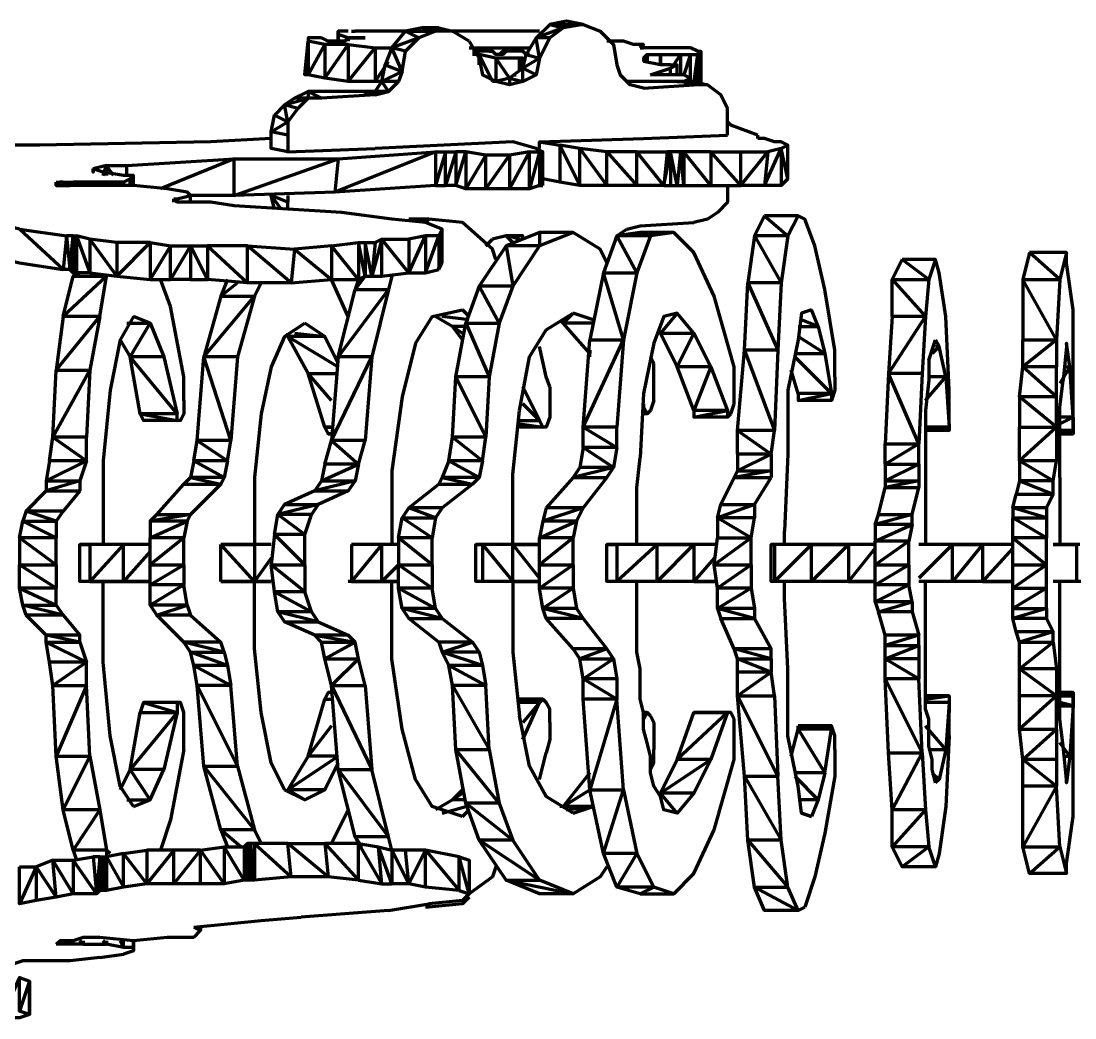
# Model space of a CAD drawing. Header units: inches. Extents: x -243 to 239, y -353 to 248.
# Drawn here: x 115.1 to 167.4, y 191.2 to 240.7 of the extents above; entities that cross this region are included whole.
import ezdxf

# ---------------------------------------------------------------- set-up
doc = ezdxf.new("R2010")
doc.units = ezdxf.units.IN
doc.layers.add('P', color=250, linetype='CONTINUOUS', lineweight=100)

msp = doc.modelspace()

# ---------------------------------------------------------------- linework, layer by layer
at = {"layer": 'P', "color": 0, "linetype": 'CONTINUOUS'}
for points in [[(135, 240.333), (134.167, 240.167), (135.667, 240.167), (134.833, 239.833), (134.167, 239.167), (133.5, 239.333)], [(135.833, 240.333), (136.5, 240.167), (135, 240.333), (135.667, 240.167)], [(135.833, 240.333), (135, 240.333)], [(143, 240.5), (142.167, 240.667), (141.333, 240.5), (143, 240.5), (142, 240.333), (141.333, 239.833), (140.667, 239.833)], [(141.333, 240.5), (142, 240.333), (140.667, 239.833), (141.333, 240.5)], [(143, 240.5), (143.833, 240.167), (144.5, 239.5), (144.667, 238.5), (144.833, 238), (145.333, 237.5)], [(134.167, 240.167), (134.833, 239.833), (133.5, 239.333), (134.167, 240.167)], [(137.333, 239.667), (136.5, 240.167), (135.667, 240.167)], [(140.833, 238.833), (140.667, 239.833), (140.167, 239)], [(140.833, 238.833), (141.333, 239.833)], [(134, 238.167), (133.5, 239.333), (133.167, 238.5)], [(134, 238.167), (134.167, 239.167)], [(137.333, 239.667), (137.833, 238.833), (138, 238), (138.667, 237.667)], [(140.833, 238.833), (140, 238.333), (140.167, 239), (140.833, 238.833)], [(140.833, 238.833), (140.667, 238), (140, 238.333)], [(134, 238.167), (133, 237.667), (133.167, 238.5), (134, 238.167)], [(134, 238.167), (133.833, 237.667), (133, 237.667)], [(140, 237.667), (140, 238.333), (139.333, 237.833), (140, 237.667)], [(132.667, 237), (133.333, 237.167), (133, 237.667)], [(133.333, 237.167), (132.667, 237.167), (133, 237.667)], [(133.333, 237.167), (133.833, 237.667)], [(138.667, 237.667), (138.5, 237.667)], [(139.333, 237.833), (139.333, 237.5), (138.667, 237.667)], [(139.333, 237.833), (138.667, 237.667)], [(140, 237.667), (139.333, 237.5), (138.667, 237.667)], [(140, 237.667), (140.667, 238)], [(147.833, 237.667), (145.167, 237.667)], [(146, 237.333), (148.5, 237.5), (147.833, 237.667)], [(148.5, 237.667), (149.167, 237.5), (148.5, 237.5), (148.5, 237.667), (147.833, 237.667)], [(130, 236.833), (129.333, 237.167), (129.333, 236.833), (128.667, 236.833), (128.167, 236.5), (129.333, 236.833), (128.833, 236.333), (128.167, 236.5)], [(132.667, 237.167), (132, 237.167), (129.333, 237.167), (128.667, 236.833)], [(132.667, 237.167), (132.667, 237), (132, 237.167)], [(146, 237.333), (145.333, 237.5)], [(150.167, 236.333), (149.833, 237), (149.167, 237.5)], [(132.667, 237), (130, 236.833), (129.333, 236.833)], [(128.833, 236.333), (128.333, 235.667), (128.167, 236.5), (127.667, 236)], [(150.167, 235.667), (150.167, 236.333)], [(127.5, 235.167), (127.667, 236), (128.333, 235.667)], [(128.333, 235.667), (128.333, 235), (127.5, 235.167), (128.333, 235.667)], [(150.167, 235), (150.167, 235.667)], [(128.333, 235), (128.333, 234.167), (127.5, 234.333), (127.5, 235.167)], [(146, 234.833), (150.167, 235)], [(128.333, 234.167), (132.667, 234.333)], [(150.167, 232.5), (150.167, 231.667), (149.667, 231.167)], [(128.333, 232), (128.333, 231.667), (127.5, 232), (127.5, 232)], [(127.667, 231.333), (127.5, 232), (128, 231.333)], [(128.333, 231.333), (128.333, 231.667)], [(149.667, 231.167), (149.167, 230.833), (148.5, 230.667)], [(144.667, 230), (145.167, 230.333)], [(145.167, 230.333), (145.833, 230.5), (148.5, 230.667)], [(138.167, 229.5), (138.5, 229.833)], [(140, 229.833), (140, 230), (139.167, 230), (138.5, 229.833)], [(139.167, 230), (139.5, 229.667)], [(139.333, 230), (139.833, 229.833)]]:
    msp.add_lwpolyline(points, dxfattribs=at)
at = {"layer": 'P', "color": 191, "linetype": 'CONTINUOUS'}
for points in [[(130, 239.833), (129.333, 239.833), (129.333, 239.667), (129.167, 238), (129.333, 239.667), (129.333, 238), (129.167, 238)], [(131.333, 239.833), (131.167, 239.667), (130.333, 239.667), (130, 239.833)], [(131.333, 239.833), (130.833, 240), (130.833, 239.667), (130.833, 240.167)], [(130.833, 240), (130.833, 239.667), (130.833, 240.167), (130.833, 240)], [(131.333, 240.167), (131, 240.167), (130.833, 240.167)], [(132.167, 239.833), (131.833, 239.833), (131.333, 239.833)], [(131.333, 239.833), (131.333, 239.833), (131.333, 239.667)], [(131.333, 239.833), (132.167, 239.833)], [(131.5, 240.167), (131.667, 240.167)], [(132.333, 240.167), (131.667, 240.167)], [(132.833, 240.167), (132.333, 240.167)], [(133.167, 240.167), (132.833, 240.167)], [(134.5, 240.167), (133.667, 240.167), (133.333, 240.167), (133.167, 240.167)], [(138.167, 240.167), (137.5, 240.167), (136.833, 240.167), (136.5, 240.167)], [(139.5, 240.167), (138.167, 240.167)], [(140.833, 240.167), (139.5, 240.167)], [(131.333, 239.5), (131.333, 237.667), (130.167, 237.833), (131.333, 239.5), (130.167, 239.5), (130.167, 237.833), (129.333, 238), (130.167, 239.5), (129.333, 239.667)], [(131.333, 239.5), (132.667, 239.333)], [(131.333, 237.667), (132.667, 239.333), (132.667, 237.667)], [(132.667, 239.333), (133.5, 239.333)], [(137.333, 239.333), (139.167, 239.333)], [(138.333, 239.167), (137.5, 239.167)], [(139.167, 239.167), (139, 239), (138.667, 239), (138.5, 239.167), (138.333, 239.167)], [(138.333, 239.167), (138.5, 239.167)], [(138.833, 239), (139.167, 239.333)], [(139.5, 239.167), (139.167, 239.333), (139, 239)], [(139.167, 239.333), (140.333, 239.333)], [(140.333, 239), (140.167, 239), (140, 239.167), (139.167, 239.167)], [(145, 239.667), (144.167, 239.667)], [(146, 239.5), (145.5, 239.5), (145, 239.667)], [(145.833, 239.333), (146, 239.5), (145.833, 239.333)], [(145.833, 239.333), (146, 239.5)], [(145.833, 239.333), (146, 239.333)], [(147.667, 239.333), (147.333, 239.333), (146, 239.333)], [(147.833, 239.333), (147.667, 239.333)], [(148.333, 239.333), (147.833, 239.333)], [(148.667, 239.167), (148.333, 239.333)], [(148.667, 237.5), (148.833, 239.167), (148.667, 239), (148.5, 237.667)], [(148.667, 239.167), (148.833, 239.167), (148.833, 237.5)], [(132.667, 237.667), (133.333, 238.667)], [(137.833, 239), (137.5, 239)], [(138.667, 238.833), (137.833, 239), (138.5, 237.667)], [(137.833, 238.5), (137.833, 239), (137.833, 238.5)], [(140, 238.333), (139.833, 238.833), (138.667, 238.833)], [(139.333, 237.833), (138.667, 238.833), (138.667, 237.667)], [(139.833, 238.167), (139.833, 238.833)], [(140, 238.833), (139.833, 238.833)], [(140, 238.5), (140, 238.667), (140, 238.833), (140, 238.667)], [(146.167, 239), (146, 238.833), (146, 238.667)], [(146, 238.833), (146, 238.667)], [(147.333, 238.5), (146.833, 238.5), (146, 238.667)], [(146.167, 238.667), (146.167, 239), (146.167, 238.667)], [(146.167, 239), (146.833, 239)], [(146.833, 238.5), (146.833, 239), (146.833, 238.5)], [(146.833, 239), (147.833, 239)], [(147.5, 238.5), (147.833, 239), (147.833, 238)], [(147.833, 239), (148.333, 239)], [(148.333, 237.667), (148.333, 239), (148, 238)], [(148.333, 239), (148.667, 239)], [(148.667, 237.5), (148.667, 239)], [(140, 238.5), (140, 238.5), (140, 238.5), (140, 238.333)], [(140, 238.5), (140, 238.5)], [(146.333, 238), (147.333, 238.333)], [(147.333, 238.5), (147.667, 238.5), (147.333, 238.333)], [(147.333, 238), (147.333, 238.333)], [(147.333, 238), (147.333, 238.333)], [(147.667, 238), (147.667, 238.5)], [(133, 237.667), (131.333, 237.667)], [(139.5, 238), (139.667, 238)], [(148.167, 237.667), (148.333, 237.833), (148, 238), (147.167, 238), (146.333, 238)], [(147.667, 237.667), (147.833, 237.667)], [(147.833, 237.667), (148, 237.667)], [(147.833, 237.667), (148, 237.667)], [(148, 237.667), (148.333, 237.833)], [(148, 237.667), (148, 237.667)], [(148, 237.667), (148, 237.667)], [(150.333, 235.5), (150.167, 235.667)], [(151.667, 235), (150.333, 235.5)], [(151.667, 234.833), (151.667, 235)], [(140.833, 234.333), (140.833, 234.667), (146, 234.833)], [(140.833, 234.667), (141.833, 234.5), (141.833, 232.667), (141, 232.833)], [(147, 232.5), (145.667, 232.5), (145.667, 234.167), (144.167, 234.167), (145.667, 232.5), (144.167, 232.5), (144.167, 234.167), (142.833, 234.333), (144.167, 232.5), (142.833, 232.5), (142.833, 234.333), (141.833, 234.5), (142.833, 232.5), (141.833, 232.667)], [(152, 234.833), (151.667, 234.833)], [(153.167, 232.833), (153.167, 234.5), (152.833, 234.667), (152.5, 234.667), (152, 234.833)], [(153.167, 234.5), (152.833, 234.333), (152.167, 234.167)], [(145.667, 234.167), (147.167, 234.167), (147, 232.5), (145.667, 234.167)], [(147, 232.5), (147.333, 234.167)], [(149.333, 234.167), (148, 234.167), (147.167, 234.167)], [(150.833, 232.5), (149.333, 234.167), (149.333, 232.5), (148, 234.167), (148, 232.5), (147.833, 234.167), (147.667, 232.5), (147.333, 234.167), (147.333, 232.5)], [(149.333, 234.167), (150.833, 234.167)], [(150.833, 232.5), (152.167, 234.167), (152, 232.5), (150.833, 232.5), (150.833, 234.167)], [(150.833, 234.167), (152.167, 234.167)], [(152, 232.5), (152.833, 234.333)], [(153.167, 232.833), (152.833, 234.333), (152.833, 232.5)], [(147, 232.5), (148, 232.5), (149.333, 232.5)], [(149.333, 232.5), (150.833, 232.5)], [(153.167, 232.833), (152.833, 232.5), (152, 232.5)]]:
    msp.add_lwpolyline(points, dxfattribs=at)
at = {"layer": 'P', "color": 181, "linetype": 'CONTINUOUS'}
for points in [[(124.5, 234.667), (116, 234.5), (111.667, 234.5)], [(127.5, 234.833), (127.5, 234.833), (124.5, 234.667)], [(139.5, 234.667), (132.667, 234.333)], [(140.667, 234.333), (139.5, 234.667)], [(130.833, 233.833), (135.667, 234.167), (130.667, 232.167)], [(135.667, 234.167), (135.667, 232.5), (130.667, 232.167)], [(136.667, 234.167), (136.667, 232.5), (136.167, 232.5), (136.167, 234.167), (135.667, 232.5)], [(135.667, 234.167), (136.167, 234.167)], [(136.167, 234.167), (136.667, 234.167), (136.167, 232.5)], [(138.167, 234), (137.167, 234.167), (136.667, 234.167)], [(136.667, 232.5), (137.167, 234.167), (137.167, 232.333), (136.667, 232.5)], [(138.167, 232.333), (139.333, 234), (139.333, 232.333), (137.167, 232.333)], [(138.167, 232.333), (138.167, 234), (137.167, 232.333)], [(140.333, 232.333), (139.333, 232.333), (140.333, 234.167), (139.333, 234), (138.167, 234)], [(140.333, 234.167), (140.833, 234.167), (140.333, 232.333)], [(140.833, 234.167), (140.833, 232.5), (140.333, 232.333), (140.333, 234.167)], [(140.833, 232.5), (141, 234.167), (140.667, 234.333)], [(140.833, 234.167), (141, 234.167)], [(141, 232.5), (141, 234.167)], [(119.333, 233.5), (118.667, 233.333), (118.667, 233.333)], [(119.167, 233), (119.333, 233.5)], [(119.667, 233), (119.333, 233.5), (119.333, 233)], [(119.333, 233.5), (120.333, 233.5)], [(120.333, 233.5), (125.667, 233.833)], [(120.333, 233), (120.333, 233.5)], [(125.667, 232), (125.667, 233.833), (122, 232.333)], [(125.667, 232), (130.833, 233.833), (130.667, 232.167)], [(125.667, 233.833), (130.833, 233.833)], [(118.667, 233.333), (118.667, 233.167), (118.667, 233.333)], [(119.167, 233.167), (118.667, 233.333)], [(120.167, 233), (119.167, 233.167)], [(120.667, 232.5), (120.667, 233), (120.167, 233)], [(120.5, 232.833), (120.667, 233)], [(120.667, 232.5), (120.667, 233)], [(117.167, 232.667), (117, 232.667), (116.833, 232.5), (117, 232.667)], [(116.833, 232.5), (116.833, 232.667)], [(116.833, 232.667), (117, 232.667)], [(116.833, 232.5), (117.5, 232.5)], [(117.167, 232.667), (117.667, 232.667), (117.667, 232.5), (117.667, 232.667)], [(117.167, 232.5), (117.167, 232.667), (117.167, 232.5)], [(118.5, 232.5), (117.5, 232.5)], [(119, 232.667), (117.667, 232.667)], [(118, 232.5), (118.167, 232.667), (118.167, 232.5)], [(120.667, 232.5), (119.667, 232.5), (118.5, 232.5)], [(118.833, 232.5), (119, 232.667), (118.833, 232.5)], [(120.167, 232.667), (119, 232.667)], [(119.667, 232.667), (119.5, 232.5), (119.667, 232.667)], [(120.167, 232.667), (120.5, 232.833), (120.5, 232.5), (120.5, 232.833)], [(120.167, 232.5), (120.167, 232.667), (120.167, 232.5)], [(123.333, 232.167), (122.333, 232.333), (120.667, 232.5)], [(135.667, 232.5), (136.167, 232.5)], [(140.833, 232.5), (141, 232.5)], [(122.833, 231.833), (123.5, 232), (123.333, 232.167)], [(130.667, 232.167), (125.667, 232), (123.5, 232)], [(123.5, 231.667), (123.5, 232)], [(122.667, 231.667), (122.667, 231.833)], [(122.667, 231.833), (122.833, 231.833)], [(122.667, 231.833), (122.833, 231.667)], [(122.833, 231.667), (122.833, 231.833)], [(122.833, 231.667), (122.833, 231.833)], [(124.5, 231.667), (123.667, 231.667), (122.833, 231.667)], [(125.667, 231.5), (124.5, 231.667)], [(128.333, 231.333), (125.667, 231.5)], [(133.5, 230.833), (131, 231.167), (128.333, 231.333)], [(135.167, 230.667), (133.5, 230.833)], [(115, 230.333), (117.333, 230), (117.167, 228.333), (115, 230.333), (113.667, 230.667)], [(136, 230.333), (135.833, 230), (135.167, 230), (134.333, 229.833)], [(135.833, 228.333), (136, 230.333), (135.167, 230.667)], [(136, 228.667), (136, 230.333)], [(117.667, 228.167), (117.5, 228.333), (117.667, 230), (117.333, 230), (117.5, 228.333), (117.167, 228.333)], [(117.667, 230), (117.833, 230), (117.833, 228.167), (117.667, 230)], [(117.667, 230), (117.667, 230), (117.667, 228.167), (117.667, 230)], [(118.5, 229.833), (117.833, 230), (118.5, 228.167), (117.833, 228.167)], [(119.833, 229.667), (119.833, 228), (118.5, 229.833), (118.5, 228.167)], [(121.5, 229.667), (119.833, 229.667), (118.5, 229.833)], [(132.667, 229.667), (133, 229.833), (132.5, 228)], [(133, 229.833), (134.333, 229.833), (134.333, 228.167), (133, 229.833)], [(133, 228), (133, 229.833)], [(134.333, 228.167), (135.167, 230), (135.167, 228.167)], [(135.167, 228.167), (135.833, 230), (135.833, 228.333)], [(119.833, 228), (121.5, 229.667), (121.5, 227.833)], [(121.5, 229.667), (122.5, 229.5)], [(123.5, 229.5), (123.5, 227.833), (122.5, 227.833), (122.5, 229.5), (121.5, 227.833)], [(122.5, 229.5), (123.5, 229.5), (122.5, 227.833)], [(123.5, 229.5), (124.333, 229.5), (124.333, 227.833), (123.5, 229.5)], [(128.5, 227.667), (126.333, 227.667), (126.333, 229.5), (124.333, 229.5), (126.333, 227.667), (124.333, 227.833)], [(126.333, 229.5), (128.667, 229.333), (128.5, 227.667), (126.333, 229.5)], [(130.5, 229.5), (128.667, 229.333), (130.5, 227.833)], [(132.667, 229.667), (132.5, 228), (132.167, 229.667), (132.167, 228), (131.833, 229.667), (131.833, 227.833), (130.5, 229.5), (130.5, 227.833)], [(130.5, 229.5), (131.833, 229.667)], [(131.833, 229.667), (132.167, 229.667)], [(132.167, 229.667), (132.667, 229.667)], [(113.667, 229), (115, 228.667), (117.167, 228.333)], [(134.333, 228.167), (135.167, 228.167), (135.833, 228.333)], [(135.833, 228.333), (136, 228.667)], [(117.667, 228.167), (117.833, 228.167)], [(118.5, 228.167), (119.833, 228), (121.5, 227.833), (122.5, 227.833)], [(123.5, 227.833), (124.333, 227.833)], [(128.5, 227.667), (130.5, 227.833), (131.833, 227.833), (132.167, 228)], [(132.167, 228), (133, 228)], [(133, 228), (134.333, 228.167)]]:
    msp.add_lwpolyline(points, dxfattribs=at)
at = {"layer": 'P', "color": 61, "linetype": 'CONTINUOUS'}
for points in [[(135.167, 230.667), (135.333, 230.833), (134.333, 230.833)], [(138.667, 228.833), (138.5, 229.333), (137, 230.667), (135.333, 230.833), (135.167, 230.667)], [(132.167, 228), (131.667, 227.333)], [(131.833, 227.833), (131.667, 227.333)], [(133.5, 228), (133.333, 227.333), (132.5, 224)], [(131.667, 227.333), (133.333, 227.333), (130.833, 224), (131.667, 227.333)], [(135.5, 226), (137, 226.333)], [(137.333, 226), (137, 226.333)], [(135.5, 226), (134.667, 224.667), (134, 222), (133.5, 218.333), (133.5, 214.667)], [(137.167, 225.5), (136.5, 225.5), (135.667, 226)], [(137.333, 225.833), (136, 226)], [(137, 224.833), (136.5, 225.5), (137, 225.167)], [(132.5, 224), (130.833, 224), (130.5, 219.833), (132.5, 224), (132.167, 219.833), (130.5, 219.833)], [(141.167, 223), (140.833, 224.5)], [(141.333, 222.5), (141.167, 223)], [(140, 222.5), (140.833, 220.833), (140, 221.667)], [(141.333, 222.5), (141.333, 221)], [(141.333, 221), (141.167, 220.5), (139.833, 220.5)], [(139.833, 220.667), (141, 220.5), (140.833, 220.833)], [(139.833, 220.833), (140.833, 220.833)], [(130.167, 218.667), (130.5, 219.833), (131.833, 218.667), (130.167, 218.667)], [(131.833, 218.667), (132.167, 219.833)], [(130.167, 218.667), (130, 217.833), (129.667, 217.333)], [(130, 217.833), (131.833, 218.667), (131.667, 217.833), (131.333, 217.333)], [(130, 217.833), (131.667, 217.833), (129.667, 217.333), (131.333, 217.333), (129.833, 216.667)], [(129.667, 217.333), (128.167, 216.667)], [(129.833, 216.667), (129.5, 216.167), (127.833, 216.167)], [(129.833, 216.667), (127.833, 216.167), (128.167, 216.667), (129.833, 216.667)], [(129.167, 215.167), (127.667, 215.167), (127.833, 216.167)], [(129.167, 213.667), (129.167, 215.167), (127.833, 216.167)], [(129.167, 215.167), (129.5, 216.167)], [(129.167, 213.667), (127.667, 215.167), (127.5, 213.667), (129.167, 213.667), (129.167, 212.333), (127.5, 213.667)], [(129.167, 212.333), (127.667, 212.333), (127.5, 213.667)], [(137, 201.167), (135.5, 201.667), (134.667, 203), (134, 205.5), (133.5, 209), (133.5, 212.833)], [(129.5, 211.333), (127.833, 211.333), (127.667, 212.333), (129.5, 211.333), (129.167, 212.333)], [(129.5, 211.333), (129.833, 210.833), (127.833, 211.333)], [(127.833, 211.333), (128.167, 210.833)], [(128.167, 210.833), (129.833, 210.833)], [(129.833, 210.833), (131.333, 210.167), (129.667, 210.167), (128.167, 210.833)], [(130, 209.833), (129.667, 210.167), (131.667, 209.833), (131.333, 210.167)], [(130.167, 209), (130, 209.833), (131.667, 209.833)], [(130.167, 209), (131.833, 209), (130.5, 207.667), (130.167, 209), (131.667, 209.833)], [(132.167, 207.667), (131.833, 209), (131.667, 209.833)], [(130.833, 203.5), (130.5, 207.667), (132.5, 203.5)], [(130.5, 207.667), (132.167, 207.667), (132.5, 203.5)], [(141.333, 205.833), (141.333, 206.5), (141.167, 206.833), (141, 207), (139.833, 207)], [(141, 207), (140.833, 206.833), (139.833, 206.833)], [(140.833, 206.833), (139.833, 206.833)], [(140, 205), (140.833, 206.833), (140, 205.833)], [(141.333, 205.833), (141.333, 205), (141.167, 204.333)], [(140.833, 203), (141.167, 204.333)], [(130.833, 203.5), (133.333, 200.167), (131.667, 200.167), (130.833, 203.5), (132.5, 203.5)], [(133.5, 199.5), (133.333, 200.167), (132.5, 203.5)], [(137, 202.5), (136.5, 202), (137, 202.333)], [(136.5, 202), (135.667, 201.5)], [(136, 201.333), (137.167, 201.667)], [(137.167, 202), (136.5, 202)], [(137, 201.167), (137.333, 201.5)], [(131.833, 199.833), (131.667, 200.167), (132, 199.667)], [(138.667, 198.667), (138.5, 198.167), (137.333, 197.333)], [(135.333, 196.833), (135.333, 196.667), (135.167, 196.667)], [(137.333, 197.167), (137, 196.833), (135.333, 196.667)]]:
    msp.add_lwpolyline(points, dxfattribs=at)
at = {"layer": 'P', "color": 31, "linetype": 'CONTINUOUS'}
for points in [[(152, 231), (153.167, 230), (151.5, 230), (152.833, 227.667), (151.167, 227.667)], [(152, 231), (151.5, 230), (151.167, 227.667)], [(155.5, 224.333), (155, 227.333), (154.5, 229.5), (154, 230.833), (153.667, 231), (152, 231)], [(153.667, 231), (153.167, 230), (152.833, 227.667)], [(151.167, 227.667), (152.667, 224.333), (151, 224.333), (151.167, 227.667)], [(152.833, 227.667), (152.667, 224.333), (152.5, 220.333)], [(154.333, 226.333), (153.833, 226.167), (153.667, 224.833), (153.167, 222.333), (153.167, 219.167), (153, 215.333)], [(154.667, 225.5), (154.333, 226.333)], [(153.667, 225.5), (154.667, 225.5), (153.833, 225.833)], [(154.667, 225.5), (155, 224.167), (153.667, 225)], [(151, 224.333), (152.5, 220.333), (150.667, 220.333), (151, 224.333)], [(155, 224.167), (155.333, 222.167), (153.5, 224)], [(153.5, 224.167), (155, 224.167)], [(155.5, 223), (155.5, 224.333)], [(155.333, 222.167), (153.667, 222.167), (153.333, 223.333)], [(155.5, 223), (155.5, 222.333), (155.333, 221.833)], [(155.333, 221.833), (153.667, 221.833), (155.333, 222.167)], [(153.667, 222.167), (153.667, 221.833)], [(155.333, 222.167), (155.333, 221.833), (155.333, 221.833)], [(150.667, 219.167), (150.667, 220.333), (152.333, 219.167), (150.667, 219.167)], [(152.333, 219.167), (152.5, 220.333)], [(150.667, 219.167), (150.667, 218.333), (150.5, 218)], [(150.667, 218.333), (152.333, 219.167), (152.333, 218.333), (152.333, 218)], [(150.667, 218.333), (152.333, 218.333), (150.5, 218)], [(149.833, 216.667), (150.5, 218), (152.333, 218)], [(151.5, 216.667), (152.333, 218)], [(151.5, 216.667), (151.5, 216), (149.667, 216)], [(151.5, 216.667), (149.667, 216), (149.833, 216.667), (151.5, 216.667)], [(151.333, 215), (149.667, 216), (149.667, 215)], [(151.333, 215), (151.5, 216)], [(153, 215), (153, 215.333)], [(151.333, 213.667), (149.667, 212.5), (149.5, 213.667), (151.333, 213.667), (151.333, 215), (149.5, 213.667), (149.667, 215), (151.333, 215)], [(153, 214.667), (153, 215)], [(151.333, 213.667), (151.333, 212.5), (149.667, 212.5)], [(151.333, 212.5), (151.5, 211.5), (149.667, 211.5)], [(151.333, 212.5), (149.667, 211.5), (149.667, 212.5)], [(153, 212.333), (153, 212.833)], [(153, 212), (153, 212.333)], [(153.833, 201.333), (153.667, 202.667), (153.167, 205.167), (153.167, 208.5), (153, 212)], [(151.5, 211.5), (151.5, 211), (149.667, 211.5)], [(149.667, 211.5), (149.833, 211)], [(149.833, 211), (151.5, 211)], [(151.5, 211), (152.333, 209.5), (150.5, 209.5), (149.833, 211)], [(152.333, 208.333), (150.667, 208.333), (150.667, 209), (150.5, 209.5)], [(150.667, 209), (152.333, 209), (150.5, 209.5)], [(152.333, 209), (152.333, 209.5)], [(152.333, 209), (152.333, 208.333), (150.667, 209)], [(152.5, 207.167), (152.333, 208.333), (150.667, 207.167), (150.667, 208.333)], [(151, 203.167), (150.667, 207.167), (152.667, 203.167)], [(150.667, 207.167), (152.5, 207.167), (152.667, 203.167)], [(153.333, 204.167), (153.667, 205.5), (155, 203.333), (153.5, 203.333)], [(155.5, 204.5), (155.5, 205.167), (155.333, 205.667), (153.667, 205.667)], [(155.333, 205.667), (155.333, 205.5), (153.667, 205.667)], [(155.333, 205.5), (153.667, 205.5), (153.667, 205.667)], [(155, 203.333), (155.333, 205.5)], [(155.5, 204.5), (155.5, 203.167)], [(151, 203.167), (152.833, 200), (151.167, 200), (151, 203.167), (152.667, 203.167)], [(151.5, 197.667), (151.167, 200), (153.167, 197.667), (152.833, 200), (152.667, 203.167)], [(153.5, 203.167), (154.667, 202), (153.667, 202)], [(155.5, 203.167), (155, 200.333), (154.5, 198.167), (154, 196.667)], [(155, 203.333), (154.667, 202), (154.333, 201.167)], [(154.333, 201.167), (153.833, 201.333), (154.333, 201.167)], [(151.5, 197.667), (153.667, 196.5), (152, 196.5), (151.5, 197.667), (153.167, 197.667)], [(154, 196.667), (153.667, 196.5), (153.167, 197.667)]]:
    msp.add_lwpolyline(points, dxfattribs=at)
at = {"layer": 'P', "color": 51, "linetype": 'CONTINUOUS'}
for points in [[(140.833, 230.167), (140.833, 229.5), (139.167, 229.5), (139.5, 227.5), (137.833, 227.5)], [(140.833, 230.167), (139.167, 229.5), (137.833, 227.5)], [(142.5, 230.167), (140.833, 229.5), (139.5, 227.5)], [(144.167, 228.667), (143.833, 229.333), (142.5, 230.167), (140.833, 230.167)], [(139.5, 227.5), (138.833, 225.667), (137.833, 227.5), (137.167, 225.667), (138.833, 225.667), (138.333, 223), (138.167, 220)], [(141.167, 225.333), (142.5, 226.167)], [(143.333, 224.333), (143.333, 224.167), (142, 225.667), (142.5, 226.167)], [(143.5, 225.833), (142.5, 226.167)], [(137.167, 225.667), (138.333, 223), (136.667, 223), (137.167, 225.667)], [(141.833, 225.833), (142, 225.667)], [(143.5, 225.667), (142, 225.667)], [(139.833, 221.333), (140.333, 224), (141.167, 225.333)], [(143.333, 224), (143.333, 224.167)], [(146.5, 223.667), (146.333, 224)], [(146.5, 221.833), (146.5, 223.667)], [(136.667, 223), (138.167, 220), (136.5, 220), (136.667, 223)], [(146.5, 221.833), (146.333, 221.333), (146.167, 221.167), (146, 221.167)], [(146, 221.667), (146, 221.5), (146, 221.5)], [(146.167, 221.167), (146, 221.5), (146, 221.5)], [(139.5, 214.667), (139.5, 218.167), (139.833, 221.333)], [(136.333, 218.833), (136.5, 220), (138, 218.833), (136.333, 218.833)], [(138, 218.833), (138.167, 220)], [(136.333, 218.833), (137.833, 218), (136, 218), (137.5, 217.667), (136, 216.5), (134.333, 216.5), (135.833, 217.667), (137.5, 217.667)], [(136.333, 218.833), (136, 218), (135.833, 217.667)], [(138, 218.833), (137.833, 218), (137.5, 217.667)], [(136, 216.5), (135.667, 216), (134.333, 216.5), (134, 216), (135.667, 216), (135.5, 215)], [(135.5, 215), (133.833, 215), (134, 216)], [(135.5, 213.667), (135.5, 215), (134, 216)], [(135.5, 213.667), (133.833, 215), (133.833, 213.667), (135.5, 213.667), (135.5, 212.5), (133.833, 213.667)], [(135.5, 212.5), (133.833, 212.5), (133.833, 213.667)], [(135.667, 211.5), (134, 211.5), (133.833, 212.5), (135.667, 211.5), (135.5, 212.5)], [(139.5, 212.833), (139.5, 209.333), (139.833, 206.167)], [(135.667, 211.5), (136, 211), (134, 211.5)], [(134, 211.5), (134.333, 211)], [(134.333, 211), (136, 211)], [(136, 211), (137.5, 209.833), (135.833, 209.833), (134.333, 211)], [(135.833, 209.833), (136, 209.333)], [(137.5, 209.833), (137.833, 209.333), (136, 209.333)], [(138, 208.667), (136.333, 208.667), (136, 209.333), (137.5, 209.833)], [(137.833, 209.333), (138, 208.667), (136, 209.333)], [(138, 208.667), (138.167, 207.667), (136.333, 208.667)], [(138.167, 207.667), (136.5, 207.667), (136.333, 208.667)], [(136.667, 204.5), (136.5, 207.667), (138.333, 204.5), (138.167, 207.667)], [(146.333, 206.167), (146.167, 206.333), (146, 206.333), (146.167, 206.333), (146, 206), (146, 206), (146, 206)], [(142.5, 201.333), (141.167, 202.167), (140.333, 203.667), (139.833, 206.167)], [(146, 206), (146, 206)], [(146.5, 205.833), (146.333, 206.167)], [(146.5, 205.833), (146.5, 204.5)], [(138.333, 204.5), (138.833, 201.833), (136.667, 204.5)], [(138.833, 201.833), (137.167, 201.833), (136.667, 204.5), (138.333, 204.5)], [(146.5, 203.833), (146.5, 204.5)], [(146.333, 203.5), (146.5, 203.833)], [(143.333, 203.333), (142, 201.667), (143.333, 202.5)], [(143.333, 203.333), (143.333, 203.333)], [(138.833, 201.833), (139.5, 200), (137.167, 201.833)], [(139.5, 200), (137.833, 200), (137.167, 201.833)], [(142, 201.667), (141.833, 201.667)], [(142.5, 201.333), (143.5, 201.667), (142, 201.667)], [(142.167, 201.5), (143.5, 201.667)], [(139.167, 198), (142.5, 197.333), (140.833, 197.333), (139.167, 198), (137.833, 200)], [(139.167, 198), (140.833, 198), (137.833, 200)], [(140.833, 198), (139.5, 200)], [(144.167, 198.667), (143.833, 198.167), (142.5, 197.333), (140.833, 198)]]:
    msp.add_lwpolyline(points, dxfattribs=at)
at = {"layer": 'P', "color": 41, "linetype": 'CONTINUOUS'}
for points in [[(145.833, 230.167), (144.667, 230), (144, 228.167)], [(147.5, 230.167), (145.833, 230.167), (146.333, 230), (144.667, 230)], [(146.333, 230), (145.667, 228.167), (144.667, 230)], [(150.5, 223.5), (149.5, 227), (148.5, 229.167), (147.5, 230.167), (146.333, 230)], [(144, 228.167), (145.667, 228.167), (145, 224.833), (144, 228.167), (143.333, 224.833)], [(147.667, 226.167), (147, 226), (146.5, 224.667), (146, 222.167), (145.833, 219)], [(147.667, 223.5), (146.833, 225.167), (148.5, 225.167), (147.667, 226.167), (146.833, 225.167), (146.833, 225.167)], [(148.5, 225.167), (149.333, 223.5), (147.667, 223.5)], [(149.333, 223.5), (148.5, 221.333), (147.667, 223.5), (148.5, 225.167)], [(145, 224.833), (144.667, 220.5), (143, 220.5), (145, 224.833)], [(143, 220.5), (143.333, 224.833), (145, 224.833)], [(149.333, 223.5), (150.167, 221.333), (148.5, 221.333)], [(150.5, 221.667), (150.5, 223.5)], [(150.333, 221.167), (150.5, 221.667)], [(150.167, 221), (148.5, 221), (150.167, 221.333)], [(148.5, 221.333), (148.5, 221)], [(150.167, 221.333), (150.167, 221), (150.333, 221.167)], [(143, 219.5), (143, 220.5), (144.667, 219.5), (143, 219.5)], [(144.667, 219.5), (144.667, 220.5)], [(143, 219.5), (142.833, 218.5), (142.5, 218)], [(144.667, 219.5), (144.5, 218.5), (143, 219.5)], [(145.667, 217.5), (145.833, 219)], [(144.167, 218), (144.5, 218.5), (142.5, 218)], [(144.5, 218.5), (142.833, 218.5)], [(142.5, 218), (141.167, 216.5)], [(142.5, 218), (144.167, 218), (143, 216.5)], [(145.667, 214.667), (145.667, 217.5)], [(142.667, 215.833), (143, 216.5), (141, 215.833)], [(141.167, 216.5), (141, 215.833)], [(143, 216.5), (141.167, 216.5)], [(142.667, 215.833), (141, 215.833), (140.833, 215), (142.667, 215.833), (142.5, 215)], [(140.833, 212.5), (140.833, 213.667), (142.5, 213.667), (142.5, 215), (140.833, 215)], [(142.5, 215), (140.833, 213.667), (140.833, 215)], [(142.5, 213.667), (142.5, 212.5), (140.833, 212.5)], [(142.5, 212.5), (141, 211.5), (140.833, 212.5), (142.5, 213.667)], [(142.5, 212.5), (142.667, 211.5), (141, 211.5)], [(147.667, 201.333), (147, 201.5), (146.833, 202.167), (146.5, 202.667), (146.333, 203.333), (146.333, 204.167), (146.167, 204.833), (146, 205.5), (146, 206.333), (145.833, 207), (145.833, 207.833), (145.833, 208.5), (145.667, 209.333), (145.667, 210), (145.667, 210.833), (145.667, 211.5), (145.667, 212.167), (145.667, 212.833)], [(142.667, 211.5), (143, 211), (141, 211.5)], [(143, 211), (141.167, 211), (141, 211.5)], [(143, 211), (144.167, 209.5), (142.5, 209.5), (141.167, 211)], [(143, 208), (142.833, 209), (144.5, 209), (144.167, 209.5), (142.833, 209), (142.5, 209.5)], [(144.5, 209), (144.667, 208), (143, 208)], [(144.667, 207), (143, 207), (143, 208), (144.5, 209)], [(144.667, 208), (144.667, 207), (143, 208)], [(144, 199.333), (143.333, 202.5), (145, 202.5), (144.667, 207), (143.333, 202.5), (143, 207)], [(150.167, 206.333), (147.667, 204), (148.5, 206.333), (150.167, 206.333)], [(150.5, 206), (150.333, 206.333), (150.167, 206.333), (148.5, 206.333), (148.5, 206.333), (150.167, 206.333), (150.167, 206.333), (149.333, 204)], [(150.5, 204.667), (150.5, 206)], [(150.5, 204), (150.5, 204.667)], [(149.333, 204), (147.667, 204), (146.833, 202.333), (149.333, 204), (148.5, 202.333), (146.833, 202.333)], [(149.5, 200.5), (150.5, 204)], [(145, 202.5), (145.667, 199.333), (144, 199.333)], [(145.667, 199.333), (144.667, 197.667), (144, 199.333), (145, 202.5)], [(148.5, 202.333), (147.667, 201.333), (146.833, 202.333), (146.833, 202.167)], [(147.5, 197.333), (148.5, 198.333), (149.5, 200.5)], [(145.667, 199.333), (146.5, 197.667), (144.667, 197.667)], [(145.833, 197.333), (147.5, 197.333), (146.5, 197.667), (145.833, 197.333), (144.667, 197.667)]]:
    msp.add_lwpolyline(points, dxfattribs=at)
at = {"layer": 'P', "color": 21, "linetype": 'CONTINUOUS'}
for points in [[(158.833, 228.833), (158.333, 227.833)], [(161.167, 222.333), (161, 226), (160.667, 228.167), (160.5, 228.833), (158.833, 228.833)], [(160.5, 228.833), (160.167, 227.833), (158.833, 228.833)], [(158.333, 226), (158.333, 227.833), (160, 226), (158.333, 226), (158.167, 223.167), (160, 226), (159.833, 223.167), (158.167, 223.167)], [(158.333, 227.833), (160.167, 227.833), (160, 226)], [(160.167, 223.833), (160.5, 224.833)], [(161, 223), (160.667, 224.5), (160.5, 224.833)], [(160.5, 224.5), (160.667, 224.5), (160.333, 224.167)], [(160.167, 223.833), (160.167, 222.833), (160, 221.333), (160, 219.333)], [(159.833, 223.167), (159.667, 219.667), (158.167, 223.167), (158, 219.667)], [(161, 223), (161.167, 220.5), (160, 220.5)], [(160, 221.833), (161, 223), (160.167, 223)], [(161.167, 220.667), (161.167, 222.333)], [(161.167, 220.667), (161.167, 220.333), (160, 220.333)], [(160, 220.5), (161.167, 220.333), (161.167, 220.5)], [(159.667, 218.667), (159.667, 219.667), (158, 218.667), (158, 219.667), (159.667, 219.667)], [(160, 219.333), (160, 217.833), (160, 214.667)], [(158, 218.667), (159.667, 218.667), (158, 217.833)], [(158, 218.667), (158, 217.833), (158, 217.5)], [(159.667, 218.667), (159.667, 217.833), (159.667, 217.5)], [(158, 217.833), (159.667, 217.833), (158, 217.5)], [(157.667, 216.167), (158, 217.5), (159.667, 217.5)], [(159.333, 216.167), (159.667, 217.5)], [(159.333, 215.667), (159.333, 216.167), (157.5, 215.667), (157.667, 216.167), (159.333, 216.167)], [(159.333, 215.667), (157.5, 215.667), (157.5, 214.833), (159.333, 215.667), (159.167, 214.833)], [(157.5, 212.667), (157.5, 213.667), (159.167, 213.667), (159.167, 214.833), (157.5, 214.833)], [(159.167, 214.833), (157.5, 213.667), (157.5, 214.833)], [(159.167, 213.667), (159.167, 212.667), (157.5, 212.667)], [(159.167, 212.667), (157.5, 211.833), (157.5, 212.667), (159.167, 213.667)], [(159.333, 211.833), (159.167, 212.667)], [(160.5, 202.833), (160.333, 203.5), (160.333, 204), (160.167, 204.667), (160.167, 205.333), (160.167, 206), (160, 206.5), (160, 207.167), (160, 207.833), (160, 208.5), (160, 209.167), (160, 209.667), (160, 210.333), (160, 211), (160, 211.667), (160, 212.333), (160, 212.833)], [(159.333, 211.833), (159.333, 211.333), (157.667, 211.333), (159.333, 211.833), (157.5, 211.833)], [(157.5, 211.833), (157.667, 211.333)], [(159.333, 211.333), (159.667, 210.167), (158, 210.167), (157.667, 211.333)], [(158, 209), (158, 209.667), (159.667, 209.667), (159.667, 210.167), (158, 209.667), (158, 210.167)], [(159.667, 209.667), (159.667, 209), (158, 209)], [(159.667, 208), (158, 208), (158, 209), (159.667, 209.667)], [(159.667, 209), (159.667, 208), (158, 209)], [(158.167, 204.333), (158, 208), (159.833, 204.333), (159.667, 208)], [(161.167, 207.167), (160, 207.167)], [(160, 207), (161.167, 207.167), (161.167, 206.833), (160, 206.833)], [(161.167, 206.833), (161, 204.5), (160, 205.667)], [(161.167, 207.167), (161.167, 206.333)], [(161.167, 205.167), (161.167, 206.333)], [(161.167, 205.167), (161, 201.667), (160.667, 199.333), (160.5, 198.667), (158.833, 198.667)], [(158.333, 201.5), (158.167, 204.333), (159.833, 204.333)], [(159.833, 204.333), (160, 201.5), (158.333, 201.5)], [(160, 201.5), (158.333, 199.667), (158.333, 201.5), (159.833, 204.333)], [(160.167, 204.5), (161, 204.5), (160.667, 203), (160.5, 202.833)], [(160.333, 203.333), (160.667, 203), (160.5, 203)], [(160, 201.5), (160.167, 199.667), (158.333, 199.667)], [(160.5, 198.667), (160.167, 199.667), (158.833, 198.667), (158.333, 199.667)]]:
    msp.add_lwpolyline(points, dxfattribs=at)
at = {"layer": 'P', "color": 11, "linetype": 'CONTINUOUS'}
for points in [[(165.167, 229.167), (164.833, 227.833)], [(167.333, 222.5), (167.333, 226.333), (167, 228.667), (167, 229.167), (165.167, 229.167)], [(167, 229.167), (166.667, 227.833), (165.167, 229.167)], [(164.833, 227.833), (166.667, 227.833), (166.5, 224.833), (164.833, 227.833), (164.833, 224.833)], [(166.5, 224.833), (166.5, 223.5), (164.833, 223.5)], [(166.5, 224.833), (164.833, 223.5), (164.833, 224.833), (166.5, 224.833)], [(166.833, 223.5), (167.167, 223.5), (167, 224.667), (167, 224.5), (166.833, 222.833)], [(166.5, 222), (164.667, 222), (164.833, 223.5)], [(166.5, 220.5), (166.5, 222), (164.833, 223.5)], [(166.5, 222), (166.5, 223.5)], [(167.333, 221), (167.167, 223.5), (166.667, 222.667)], [(166.667, 219.667), (166.667, 221.5), (166.833, 222.833)], [(167.333, 221), (167.333, 222.5)], [(166.5, 220.5), (164.667, 222), (164.667, 220.5)], [(167.333, 220.333), (167.333, 221), (166.667, 220.667)], [(167.333, 221), (166.667, 221)], [(167.333, 221), (167.333, 220.167), (167.333, 220.333)], [(166.5, 220.5), (166.5, 218.833), (164.667, 218.833)], [(166.5, 220.5), (164.667, 218.833), (164.667, 220.5), (166.5, 220.5)], [(166.667, 220.333), (167.333, 220.333), (166.667, 220.333)], [(166.667, 220.167), (167.333, 220.167)], [(166.667, 218), (166.667, 219.667)], [(164.667, 218.833), (164.667, 217.833), (164.5, 217.167)], [(166.333, 217.167), (166.333, 217.833), (164.667, 218.833)], [(166.333, 217.833), (166.5, 218.833)], [(166.333, 217.833), (164.667, 217.833), (166.333, 217.167), (166, 216.5), (164.333, 216.5), (164.5, 217.167), (166.333, 217.167)], [(166.667, 218), (166.667, 214.667)], [(166, 216.5), (166, 216), (164.333, 216.5), (164.333, 216), (166, 216), (166, 215)], [(166, 213.667), (166, 215), (164.333, 216)], [(166, 215), (164.333, 215), (164.333, 216)], [(164.333, 213.667), (164.333, 215), (166, 213.667)], [(166, 211.5), (164.333, 211), (164.333, 211.5), (166, 211.5), (166, 212.5), (166, 213.667)], [(166, 213.667), (164.333, 212.5), (164.333, 213.667), (166, 213.667)], [(164.333, 212.5), (166, 212.5), (164.333, 211.5), (164.333, 212.5)], [(166.667, 210.667), (166.667, 212.833)], [(166, 211.5), (166, 211), (164.333, 211)], [(166, 211), (166.333, 210.333), (164.5, 210.333), (164.333, 211)], [(166.667, 209.667), (166.667, 210.667)], [(164.667, 208.5), (164.667, 209.833), (166.333, 209.833), (166.333, 210.333), (164.667, 209.833), (164.5, 210.333)], [(166.333, 209.833), (166.5, 208.5), (164.667, 208.5)], [(166.5, 207.167), (164.667, 207.167), (164.667, 208.5), (166.333, 209.833)], [(166.833, 204.167), (167.167, 204.167), (167, 202.833), (167, 203), (166.833, 204.667), (166.667, 206), (166.667, 209.667)], [(166.5, 208.5), (166.5, 207.167), (164.667, 208.5)], [(166.667, 207.167), (167.333, 207.333), (166.667, 207.333)], [(167.333, 207.167), (167.333, 207.333), (167.333, 207.167)], [(164.833, 204), (164.667, 205.5), (166.5, 205.5), (166.5, 207.167), (164.667, 205.5), (164.667, 207.167)], [(166.667, 207.167), (167.333, 207.167), (167.333, 206.667), (166.667, 206.833)], [(167.333, 205.833), (167.333, 207.167)], [(166.667, 206.667), (167.333, 206.667), (167.167, 204.167), (166.667, 204.833)], [(167.333, 205), (167.333, 205.833)], [(166.5, 205.5), (166.5, 204), (164.833, 204)], [(166.5, 202.667), (164.833, 202.667), (164.833, 204), (166.5, 205.5)], [(167.333, 201.167), (167.333, 205)], [(166.5, 204), (166.5, 202.667), (164.833, 204)], [(165.167, 198.333), (164.833, 199.667), (166.667, 199.667), (166.5, 202.667), (164.833, 199.667), (164.833, 202.667)], [(167, 198.333), (167, 198.833), (167.333, 201.167)], [(166.667, 199.667), (167, 198.333), (165.167, 198.333), (166.667, 199.667)]]:
    msp.add_lwpolyline(points, dxfattribs=at)
at = {"layer": 'P', "color": 81, "linetype": 'CONTINUOUS'}
for points in [[(119, 226), (119.333, 228), (117.167, 226), (117.667, 228), (119.167, 228)], [(117.667, 228), (118, 228.167)], [(117.833, 228.167), (117.667, 228)], [(123.167, 223), (122.5, 226.5), (122, 227.833)], [(119, 226), (117.167, 226), (116.833, 223.333), (119, 226), (118.5, 223.333), (118.333, 220), (116.667, 220)], [(120.667, 226), (120, 224.833), (119.5, 222.333), (119.167, 218.833), (119.167, 214.667)], [(120.333, 225.667), (121.5, 225.667), (120.667, 226)], [(121.5, 225.667), (122.167, 224), (120.5, 224)], [(122.833, 221.167), (121, 221.167), (120.5, 224), (121.5, 225.667)], [(120, 224.833), (120.5, 224)], [(122.167, 224), (122.833, 221.167), (120.5, 224)], [(116.833, 223.333), (118.5, 223.333), (116.667, 220), (116.833, 223.333)], [(123.167, 221.833), (123.167, 223)], [(123.167, 221.833), (123.167, 221.167), (123, 220.833), (121.167, 220.833), (121, 221.167), (122.833, 220.833), (122.833, 221.167)], [(116.5, 218.833), (116.667, 220), (118.333, 218.833), (116.5, 218.833)], [(118.333, 218.833), (118.333, 220)], [(116.333, 217.833), (118.333, 218.833), (118, 217.833), (118, 217.333)], [(116.5, 218.833), (116.333, 217.833), (116.333, 217.333)], [(116.333, 217.833), (118, 217.833), (116.333, 217.333)], [(118, 217.333), (117.167, 216.333), (115.333, 216.333), (116.333, 217.333), (118, 217.333)], [(117.167, 216.333), (116.833, 215.833), (115.333, 216.333), (115.167, 215.833), (116.833, 215.833), (116.833, 215)], [(116.833, 215), (115, 215), (115.167, 215.833)], [(116.833, 213.667), (116.833, 215), (115.167, 215.833)], [(116.833, 213.667), (115, 215), (115, 213.667), (116.833, 213.667), (116.833, 212.5), (115, 213.667)], [(116.833, 212.5), (115, 212.5), (115, 213.667)], [(115.167, 211.667), (115, 212.5), (116.833, 211.667), (116.833, 212.5)], [(120.667, 201.667), (120, 202.667), (119.5, 205.167), (119.167, 208.833), (119.167, 212.833)], [(116.833, 211.667), (117.167, 211.167), (115.167, 211.667)], [(117.167, 211.167), (115.333, 211.167), (115.167, 211.667), (116.833, 211.667)], [(117.167, 211.167), (118, 210.167), (116.333, 210.167), (115.333, 211.167)], [(118.333, 208.833), (116.5, 208.833), (116.333, 209.833), (116.333, 210.167)], [(116.333, 209.833), (118, 209.833), (116.333, 210.167)], [(118, 209.833), (118, 210.167)], [(118, 209.833), (118.333, 208.833), (116.333, 209.833)], [(118.333, 207.667), (118.333, 208.833), (116.667, 207.667), (116.5, 208.833)], [(117.167, 201.5), (116.833, 204.167), (118.5, 204.167), (118.333, 207.667), (116.833, 204.167), (116.667, 207.667), (118.333, 207.667)], [(121.167, 206.833), (121, 206.333)], [(122.833, 206.833), (121.167, 206.833), (122.833, 206.333)], [(123.167, 204.5), (123.167, 206.333), (123, 206.833), (122.833, 206.833), (122.833, 206.333)], [(122.833, 206.333), (122.167, 203.5), (120.5, 203.5)], [(122.833, 206.333), (120.5, 203.5), (121, 206.333), (122.833, 206.333)], [(118.5, 204.167), (119, 201.5), (117.167, 201.5)], [(119, 201.5), (117.667, 199.5), (117.167, 201.5), (118.5, 204.167)], [(123.167, 204.5), (122.5, 201), (122, 199.5)], [(120.5, 203.5), (120, 202.5)], [(120.667, 201.667), (121.5, 202), (120.5, 203.5)], [(121.5, 202), (122.167, 203.5)], [(119, 201.5), (119.333, 199.5), (117.667, 199.5)], [(120.333, 202), (121.5, 202)], [(117.667, 199.5), (117.833, 199)], [(119.5, 199.333), (119.333, 199.5), (119.333, 199.167)]]:
    msp.add_lwpolyline(points, dxfattribs=at)
at = {"layer": 'P', "color": 71, "linetype": 'CONTINUOUS'}
for points in [[(125.333, 227.833), (125, 227)], [(125.833, 227.667), (125, 227), (126.667, 227)], [(126.667, 227), (127, 227.667)], [(131.333, 226), (130.5, 227.833)], [(125, 227), (124.167, 224), (126.667, 227), (125.833, 224), (124.167, 224)], [(128.167, 225), (129.167, 225.667)], [(130.833, 223.667), (130.167, 225), (129.167, 225.667)], [(128.667, 225.167), (130.167, 225), (128.333, 225), (128.333, 225.167)], [(128.167, 225), (127.5, 223.5), (127, 221.167), (126.667, 218), (126.667, 214.667)], [(129.333, 223.167), (128.333, 225), (130.833, 223.5)], [(125.5, 219.833), (123.833, 219.833), (124.167, 224)], [(125.833, 224), (125.5, 219.833), (124.167, 224)], [(130.5, 221.833), (129.333, 223.167)], [(130.5, 220.5), (130.167, 220.5), (129.333, 223.167), (130.833, 223.167)], [(130.5, 220.167), (130.333, 220.167), (130.5, 220.167), (130.333, 220.167), (130.167, 220.5), (130.5, 220.5)], [(123.667, 218.833), (123.833, 219.833), (125.333, 218.833), (123.667, 218.833)], [(125.333, 218.833), (125.5, 219.833)], [(123.667, 218.833), (123.5, 218), (123.167, 217.667)], [(123.667, 218.833), (125.167, 218), (123.5, 218), (125, 217.667), (123.5, 216.167)], [(125.333, 218.833), (125.167, 218), (125, 217.667)], [(121.833, 216.167), (123.167, 217.667), (125, 217.667)], [(123.333, 215.833), (123.5, 216.167), (121.5, 215.833), (121.833, 216.167), (123.5, 216.167)], [(123.333, 215.833), (121.5, 215.833), (121.5, 215), (123.333, 215.833), (123.167, 215)], [(121.5, 212.667), (121.5, 213.667), (123.167, 213.667), (123.167, 215), (121.5, 215)], [(123.167, 215), (121.5, 213.667), (121.5, 215)], [(123.167, 213.667), (123.167, 212.667), (121.5, 212.667)], [(123.167, 212.667), (121.5, 211.667), (121.5, 212.667), (123.167, 213.667)], [(123.333, 211.667), (123.167, 212.667)], [(128.167, 202.5), (127.5, 203.833), (127, 206.333), (126.667, 209.5), (126.667, 212.833)], [(123.333, 211.667), (123.5, 211.167), (121.833, 211.167), (123.333, 211.667), (121.5, 211.667)], [(121.5, 211.667), (121.833, 211.167)], [(123.5, 211.167), (125, 209.833), (123.167, 209.833), (121.833, 211.167)], [(125.333, 208.667), (123.667, 208.667), (123.5, 209.333), (123.167, 209.833)], [(123.5, 209.333), (125.167, 209.333), (123.167, 209.833)], [(125.167, 209.333), (125.333, 208.667), (123.5, 209.333)], [(125.167, 209.333), (125, 209.833)], [(125.333, 208.667), (125.5, 207.667), (123.667, 208.667)], [(125.5, 207.667), (123.833, 207.667), (123.667, 208.667)], [(124.167, 203.667), (123.833, 207.667), (125.833, 203.667), (125.5, 207.667)], [(130.5, 207.333), (130.333, 207.333), (130.167, 207), (130.5, 207)], [(130.5, 205.667), (129.333, 204.167), (130.167, 207), (130.5, 207)], [(130.833, 204.167), (129.333, 204.167), (128.333, 202.5), (130.833, 204.167)], [(125.833, 203.667), (126.667, 200.5), (124.167, 203.667)], [(126.667, 200.5), (125, 200.5), (124.167, 203.667), (125.833, 203.667)], [(130.833, 203.833), (130.167, 202.5), (128.333, 202.5)], [(130.167, 202.5), (129.167, 202), (128.167, 202.5)], [(129.167, 202), (128.333, 202.5), (128.333, 202.5)], [(130.5, 199.833), (131.333, 201.5)], [(126, 199.667), (125, 200.5), (125.333, 199.667)], [(127, 199.833), (126.667, 200.5)]]:
    msp.add_lwpolyline(points, dxfattribs=at)
at = {"layer": 'P', "color": 241, "linetype": 'CONTINUOUS'}
for points in [[(118.5, 212.833), (118, 212.833), (118, 214.667), (118.5, 214.667), (118.5, 212.833)], [(121.5, 214.667), (118, 214.667)], [(118.5, 212.833), (120.167, 212.833), (120.167, 214.667), (118.5, 212.833)], [(120.167, 214.667), (118.5, 214.667)], [(121.5, 214.667), (120.167, 214.667)], [(125, 212.833), (125, 214.667)], [(125, 214.667), (126.667, 214.667), (126.667, 212.833), (125, 214.667)], [(127.5, 214.667), (125, 214.667)], [(127.5, 214.667), (126.667, 214.667)], [(131.5, 214.667), (131.5, 212.833), (131.333, 212.833)], [(131.5, 212.833), (133, 212.833), (133, 214.667), (131.5, 212.833)], [(133, 214.667), (131.5, 214.667)], [(133.833, 214.667), (131.5, 214.667)], [(133.833, 214.667), (133, 214.667)], [(138, 212.833), (137.667, 212.833), (137.667, 214.667), (138, 214.667), (138, 212.833)], [(140.833, 214.667), (137.667, 214.667)], [(139.5, 212.833), (139.5, 214.667), (138, 214.667), (139.5, 212.833), (138, 212.833)], [(140.833, 213), (139.5, 214.667), (140.833, 214.667)], [(144.667, 212.833), (144.167, 212.833), (144.167, 214.667), (144.667, 214.667), (144.667, 212.833)], [(149.667, 214.667), (144.167, 214.667)], [(148.5, 214.667), (148.5, 212.833), (144.667, 212.833)], [(146.667, 212.833), (146.667, 214.667), (144.667, 212.833)], [(146.667, 214.667), (144.667, 214.667)], [(146.667, 214.667), (148.5, 214.667), (146.667, 212.833)], [(149.667, 214.667), (148.5, 214.667)], [(152.5, 212.833), (152.333, 212.833), (152.333, 214.667), (152.5, 214.667), (152.5, 212.833)], [(157.5, 214.667), (152.333, 214.667)], [(156.167, 214.667), (156.167, 212.833), (152.5, 212.833)], [(154.333, 212.833), (154.333, 214.667), (152.5, 212.833)], [(154.333, 214.667), (152.5, 214.667)], [(154.333, 214.667), (156.167, 214.667), (154.333, 212.833)], [(157.5, 214.667), (156.167, 214.667)], [(162.833, 214.667), (162.833, 212.833), (159.667, 212.833)], [(161.333, 212.833), (161.333, 214.667), (159.667, 213)], [(161.333, 214.667), (159.667, 214.667)], [(164.333, 214.667), (159.667, 214.667)], [(161.333, 214.667), (162.833, 214.667), (161.333, 212.833)], [(164.333, 214.667), (162.833, 214.667)], [(166.333, 214.667), (167.5, 214.667), (167.5, 212.833), (166.333, 212.833)], [(167.667, 214.667), (167, 214.667), (166.333, 214.667)], [(121.5, 214.333), (120.167, 212.833), (121.5, 212.833)], [(157.5, 214.5), (156.167, 212.833), (157.5, 212.833)], [(164.333, 214.5), (162.833, 212.833), (164.333, 212.833)], [(127.5, 214), (126.667, 212.833), (127.5, 212.833)], [(133.833, 213.667), (133, 212.833), (133.833, 212.833)], [(149.5, 214), (148.5, 212.833), (149.667, 212.833)], [(121.5, 212.833), (118, 212.833)], [(125, 212.833), (126.667, 212.833)], [(127.5, 212.833), (125, 212.833)], [(133.833, 212.833), (131.333, 212.833)], [(140.833, 212.833), (137.667, 212.833)], [(139.5, 212.833), (140.833, 212.833)], [(149.667, 212.833), (144.167, 212.833)], [(157.5, 212.833), (152.333, 212.833)], [(164.333, 212.833), (159.667, 212.833)], [(171.667, 212.833), (171, 212.833), (170.333, 212.833), (169.667, 212.833), (169, 212.833), (168.333, 212.833), (167.667, 212.833), (167, 212.833), (166.333, 212.833)]]:
    msp.add_lwpolyline(points, dxfattribs=at)
at = {"layer": 'P', "color": 211, "linetype": 'CONTINUOUS'}
for points in [[(122.667, 199.5), (121.333, 197.833), (120.167, 197.667)], [(121.333, 197.833), (120.167, 199.333), (121.333, 199.5), (121.333, 197.833)], [(122.667, 197.833), (122.667, 199.5), (121.333, 199.5)], [(124, 197.833), (124, 199.5), (122.667, 197.833)], [(124, 199.5), (122.667, 199.5)], [(125.167, 197.833), (124, 199.5), (125.167, 199.667), (125.167, 197.833)], [(125.167, 199.667), (126.167, 199.667), (126.167, 198), (125.167, 199.667)], [(126.333, 198), (126.333, 199.833), (126.167, 199.667), (126.333, 198), (126.167, 198)], [(126.333, 199.833), (126.5, 198), (126.5, 199.833)], [(126.667, 199.833), (126.333, 199.833)], [(126.667, 199.833), (126.667, 198), (126.5, 199.833)], [(128.5, 198.167), (128.333, 199.833), (126.667, 199.833), (128.5, 198.167), (126.667, 198)], [(130.333, 198.167), (128.333, 199.833), (130.167, 199.833), (130.333, 198.167)], [(131.833, 198), (131.833, 199.833), (130.167, 199.833), (131.833, 198), (130.333, 198.167), (128.5, 198.167)], [(131.833, 199.833), (133, 197.833), (132.833, 199.667)], [(131.833, 199.833), (132.833, 199.667), (133.5, 199.5)], [(133.5, 199.5), (133.5, 197.833), (132.833, 199.667)], [(135.167, 199.5), (134.333, 197.833), (133.5, 199.5)], [(134.167, 199.5), (133.5, 199.5)], [(135.167, 197.667), (135.167, 199.5), (134.167, 199.5)], [(134.333, 197.833), (134.167, 199.5)], [(136.833, 197.5), (136.833, 199.167), (135.167, 199.5), (136.833, 197.5), (135.167, 197.667)], [(116.833, 197.167), (116.667, 199), (115.833, 198.667), (116.833, 197.167), (115.833, 197)], [(117.667, 197.333), (116.667, 199), (117.667, 199), (117.667, 197.333)], [(117.667, 199), (118.667, 199.167), (118.833, 197.333), (117.667, 199)], [(119, 199.167), (118.667, 199.167)], [(119, 197.5), (119, 199.167), (118.833, 197.333)], [(119.167, 197.5), (119, 199.167), (119.167, 199.167), (119.167, 197.5)], [(119.167, 199.167), (119.333, 199.167), (119.333, 197.5), (119.167, 199.167)], [(120.167, 197.667), (120.167, 199.333), (119.333, 199.167), (120.167, 197.667), (119.333, 197.5)], [(136.833, 197.5), (137.333, 197.333), (136.833, 199.167), (137.333, 199), (137.333, 197.333)], [(115.833, 198.667), (115.833, 197), (115, 196.833)], [(115, 198.667), (115.833, 198.667), (115, 196.833), (115, 198.667)], [(124, 197.833), (122.667, 197.833), (121.333, 197.833)], [(126.167, 198), (125.167, 197.833), (124, 197.833)], [(126.667, 198), (126.333, 198)], [(131.833, 198), (133, 197.833), (133.5, 197.833)], [(135.167, 197.667), (134.333, 197.833), (133.5, 197.833)], [(118.833, 197.333), (117.667, 197.333), (116.833, 197.167)], [(119, 197.5), (118.833, 197.333)], [(119.333, 197.5), (119, 197.5)], [(137.333, 197.333), (137, 197), (135.333, 196.833)], [(133.333, 196.5), (135.333, 196.833)], [(133.333, 196.5), (131.167, 196.333), (129, 196.167)], [(123.667, 195.667), (125.333, 195.833)], [(125.333, 195.833), (127, 196)], [(127, 196), (129, 196.167)], [(123.667, 195.667), (124, 195.5)], [(123.667, 195.167), (124, 195.5)], [(124, 195.667), (124, 195.5), (124, 195.667)], [(116.833, 194.833), (117, 195)], [(117.167, 194.833), (116.833, 194.833)], [(119, 195.167), (118.167, 195.167), (117.667, 195), (117, 195)], [(117.167, 194.833), (117, 195), (117.167, 194.833)], [(118.167, 194.833), (117.667, 194.833), (117.167, 194.833)], [(117.5, 195), (117.667, 194.833), (117.667, 195)], [(118.167, 195), (118.167, 194.833), (118, 195)], [(118.167, 194.833), (119.333, 194.833)], [(123.667, 195.167), (122.333, 195.167), (120.667, 195), (119, 195.167)], [(119.333, 195), (119.333, 194.833), (119.167, 195)], [(120.667, 194.667), (120.167, 194.667), (119.333, 194.833)], [(120, 195), (120.167, 194.667), (120.167, 195)], [(120.667, 195), (120.667, 194.667), (120.667, 195)], [(119, 194.167), (117.5, 194), (116, 194)], [(119, 194.167), (120.167, 194.333)], [(120.667, 194.667), (120.667, 194.5), (120.167, 194.333)], [(116, 194), (115.167, 194), (114.667, 193.833), (114.333, 193.667)], [(115, 193.167), (115.5, 193), (115, 191.5), (115, 193.167), (114.333, 191.667), (114.333, 193.333)], [(115.5, 191.333), (115.5, 193), (115.5, 191.333), (115, 191.167), (113, 191.167)], [(115.5, 193), (115.5, 191.333), (115, 191.5)], [(115.5, 193), (115.5, 193)], [(115.5, 191.333), (115.5, 191.333)]]:
    msp.add_lwpolyline(points, dxfattribs=at)

doc.saveas('drawing.dxf')
